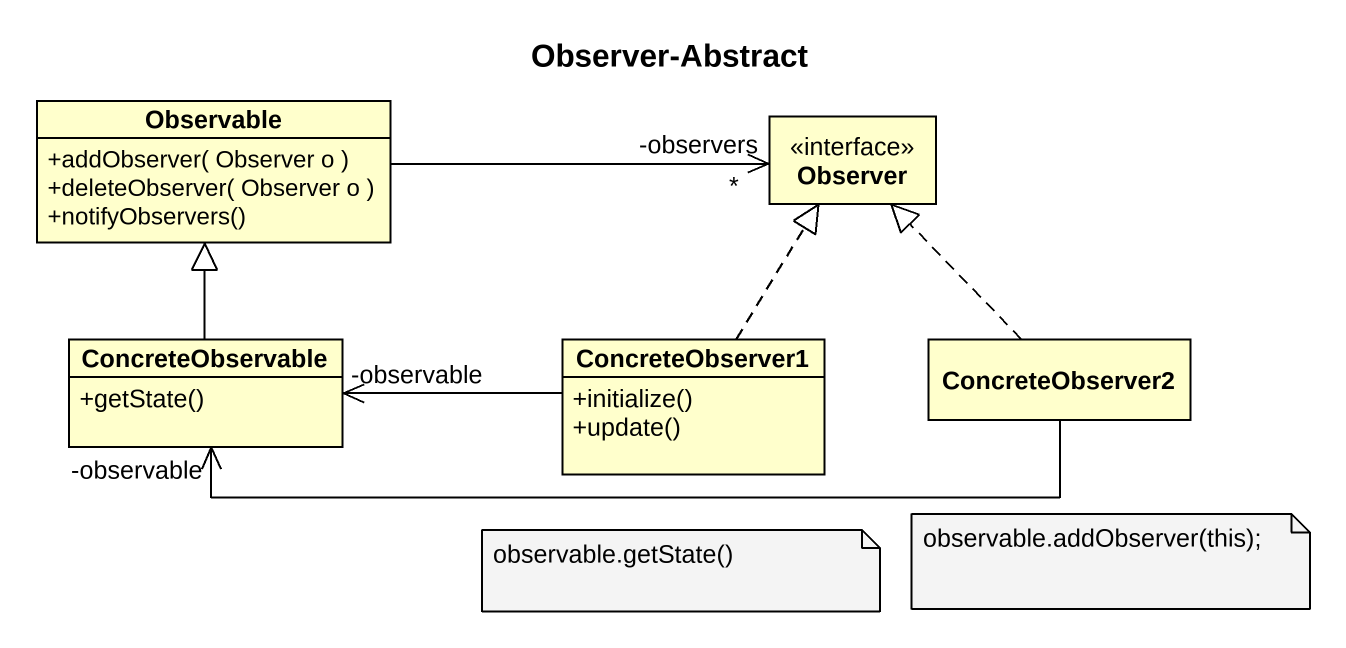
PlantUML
@startuml
title Observer-Abstract
hide circle
hide empty members
skinparam classAttributeIconSize 0
class Observable {
  +addObserver( Observer o )
  +deleteObserver( Observer o )
  +notifyObservers()
}
interface Observer
class ConcreteObservable {
  +getState()
}
class ConcreteObserver1 {
  +initialize()
  +update()
}
class ConcreteObserver2
Observable -right-> "-observers\n*" Observer
ConcreteObservable -up-|> Observable
ConcreteObserver1 .up.|> Observer
ConcreteObserver1 -left-> "-observable" ConcreteObservable
ConcreteObserver2 .up.|> Observer
ConcreteObserver2 -left-> "-observable" ConcreteObservable
note as N1
  observable.getState()
end note
note as N2
  observable.addObserver(this);
end note
@enduml
